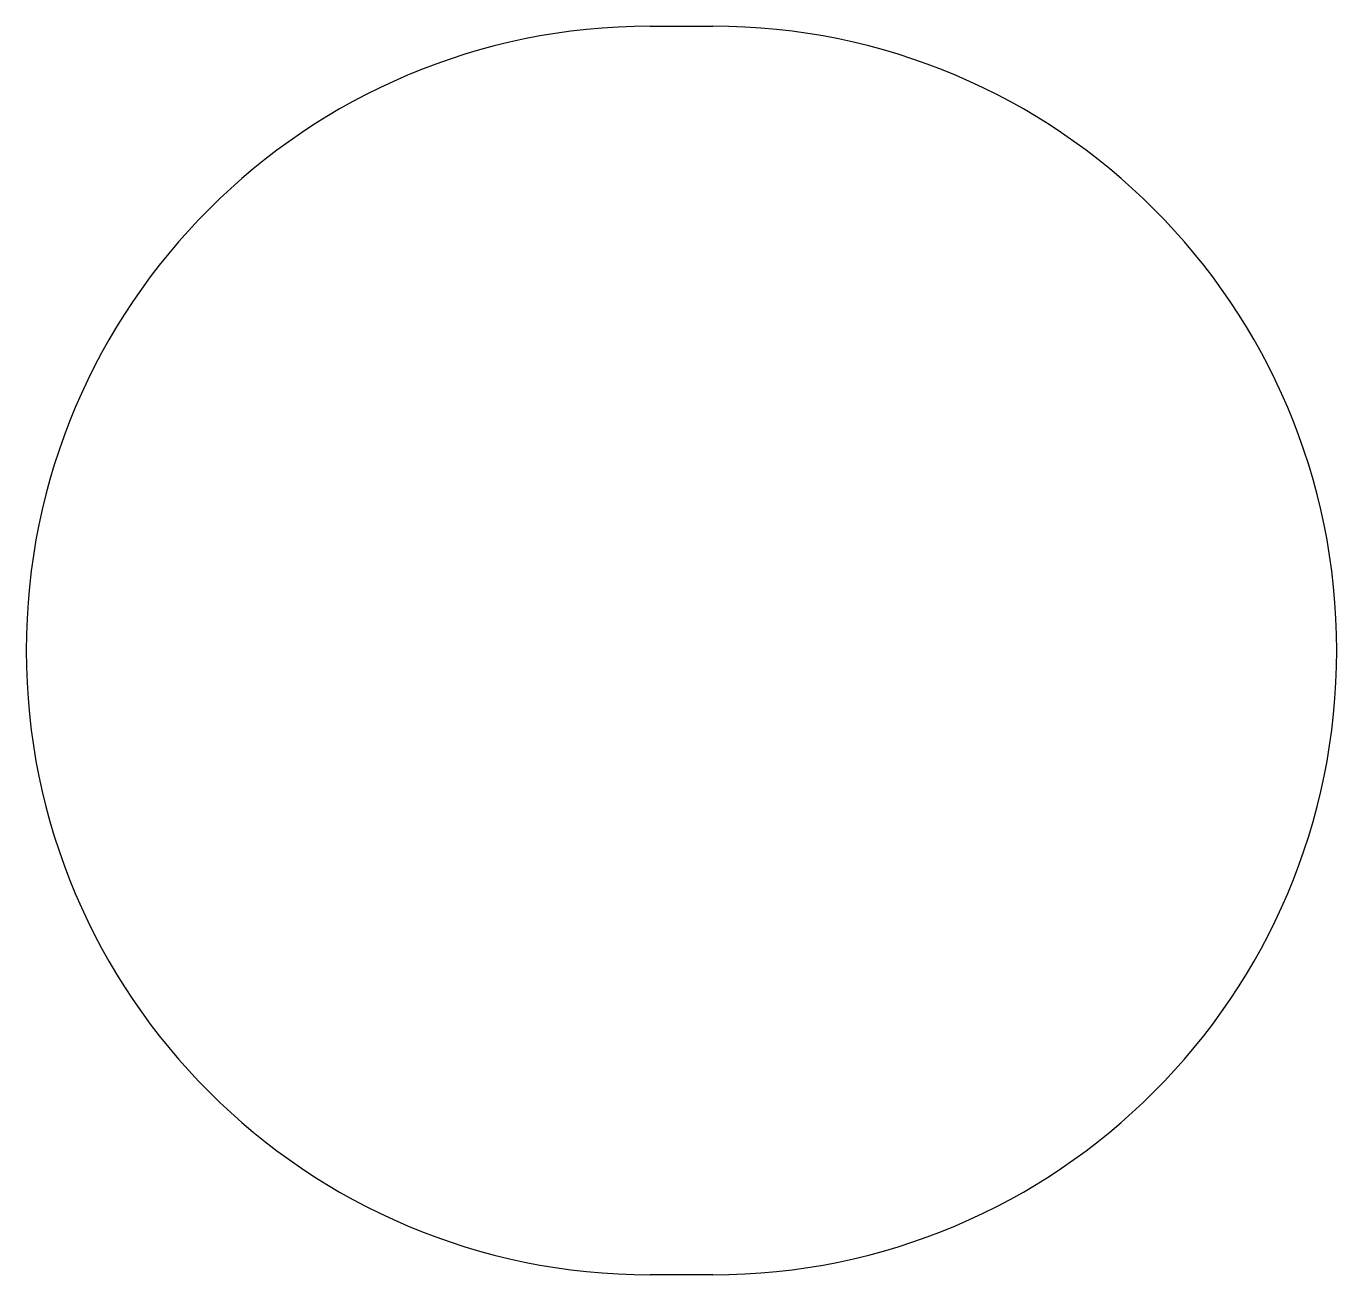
# Model space of a CAD drawing. Header units: inches. Extents: x -10 to 11, y -10 to 10.
import ezdxf

# ---------------------------------------------------------------- set-up
doc = ezdxf.new("R2010")
doc.units = ezdxf.units.IN
doc.layers.get('0').update_dxf_attribs({"linetype": 'CONTINUOUS'})

msp = doc.modelspace()

# ---------------------------------------------------------------- linework, layer by layer
for p, q in [((0, 10), (1, 10)), ((1, -10), (0, -10))]:
    msp.add_line(p, q)
for centre, start, end in [((0, 0), 90, 270), ((1, 0), -90, 90)]:
    msp.add_arc(centre, 10, start, end)

doc.saveas('drawing.dxf')
